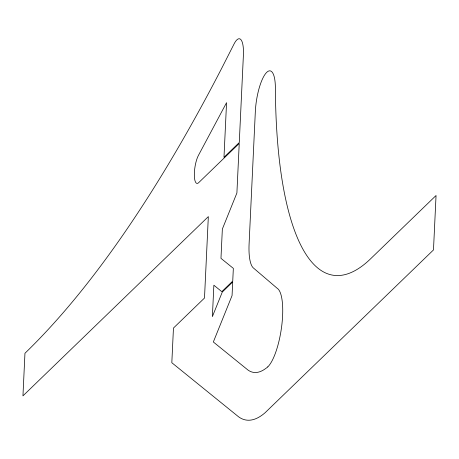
<?xml version="1.0" encoding="UTF-8"?>
<svg xmlns="http://www.w3.org/2000/svg" width="459" height="459" viewBox="0 0 459 459"><rect width="100%" height="100%" fill="white"/><g stroke="black" fill="none" stroke-linecap="round" stroke-linejoin="round"><path stroke-width="0.69" d="M267.792 366.884A41.006 11.676 -81.2 0 0 281.809 325.224A41.006 11.676 -81.2 0 0 277.196 288.304L253.397 267.976A36.525 10.396 -81.2 0 1 249.094 243.901L255.336 111.583A31.447 8.95 -81.2 0 1 265.945 73.182A31.447 8.95 -81.2 0 1 275.383 87.91A345.42 98.329 -81.2 0 0 370.677 258.727L436.05 195.505L433.485 249.931L265.141 412.681A193.491 55.08 -81.2 0 1 238.468 416.715L171.821 362.725L173.456 328.059L204.496 298.034L208.34 216.602L22.95 395.876L24.958 353.264A1790.157 509.61 -81.2 0 0 222.076 67.559L234.004 44.087A24.115 6.862 -81.2 0 1 243.396 55.206L239.277 142.531L223.981 157.322L226.557 102.678L198.569 155.136A15.738 4.481 -81.2 0 0 194.335 174.839A15.738 4.481 -81.2 0 0 198.678 182.659L239.237 143.438L236.896 192.998L222.351 229.058L220.968 258.348L233.344 268.372L232.742 281.074L221.806 291.649L213.865 285.211L212.379 316.612L222.294 292.044L232.702 281.981L232.059 295.585L213.337 341.989L247.969 370.034A144.792 41.218 -81.2 0 0 266.042 368.244A46.193 13.15 -81.2 0 0 267.792 366.856"/></g></svg>
